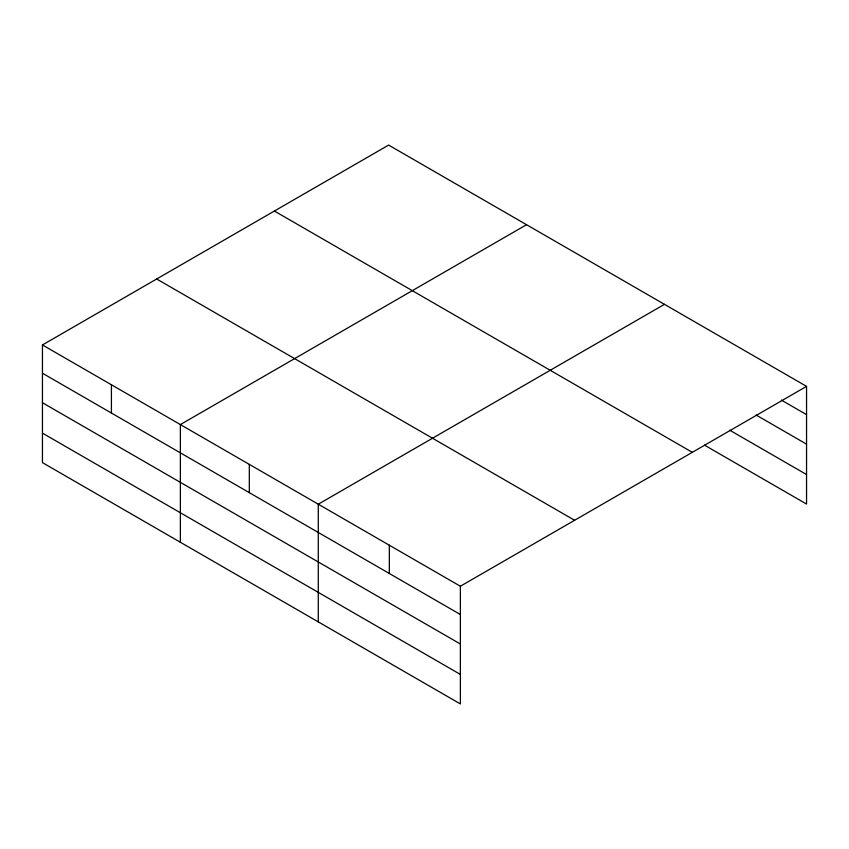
<?xml version="1.0" encoding="UTF-8"?>
<svg xmlns="http://www.w3.org/2000/svg" width="849" height="849" viewBox="0 0 849 849"><rect width="100%" height="100%" fill="white"/><g stroke="black" fill="none" stroke-linecap="round" stroke-linejoin="round"><path stroke-width="1.27" d="M42.45 344.949L460.37 586.235L460.37 703.917L42.45 462.631L42.45 344.949L388.63 145.083L806.55 386.369L806.55 504.051L704.564 445.173M526.539 224.709L180.37 424.574L180.37 542.256M664.459 304.335L318.279 504.2L318.279 621.882M460.37 586.235L806.55 386.369M781.335 400.081L806.55 414.641M756.13 415.034L806.55 444.144M729.769 430.22L806.55 474.549M274.386 211.04L692.317 452.326M156.683 278.992L574.614 520.278M42.45 373.22L460.37 614.506M42.45 402.723L460.37 644.009M42.45 433.128L460.37 674.414M389.33 545.217L389.33 573.489M249.319 464.382L249.319 492.653M111.41 384.756L111.41 413.028"/></g></svg>
